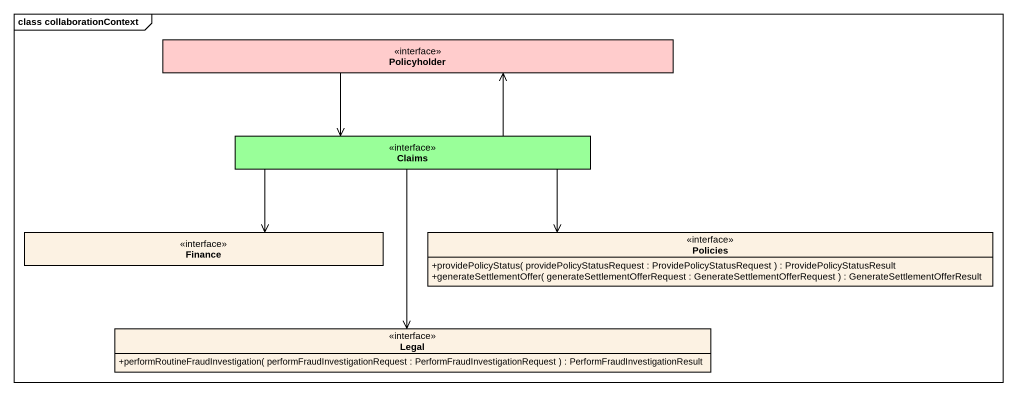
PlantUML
@startuml
mainframe class collaborationContext
hide circle
hide empty members
skinparam classAttributeIconSize 0
interface Policyholder #FFCCCC
interface Claims #99FF99
interface Finance
interface Policies {
  +providePolicyStatus( providePolicyStatusRequest : ProvidePolicyStatusRequest ) : ProvidePolicyStatusResult
  +generateSettlementOffer( generateSettlementOfferRequest : GenerateSettlementOfferRequest ) : GenerateSettlementOfferResult
}
interface Legal {
  +performRoutineFraudInvestigation( performFraudInvestigationRequest : PerformFraudInvestigationRequest ) : PerformFraudInvestigationResult
}
Policyholder --> Claims
Claims -up-> Policyholder
Claims -left-> Finance
Claims -right-> Policies
Claims --> Legal
@enduml
